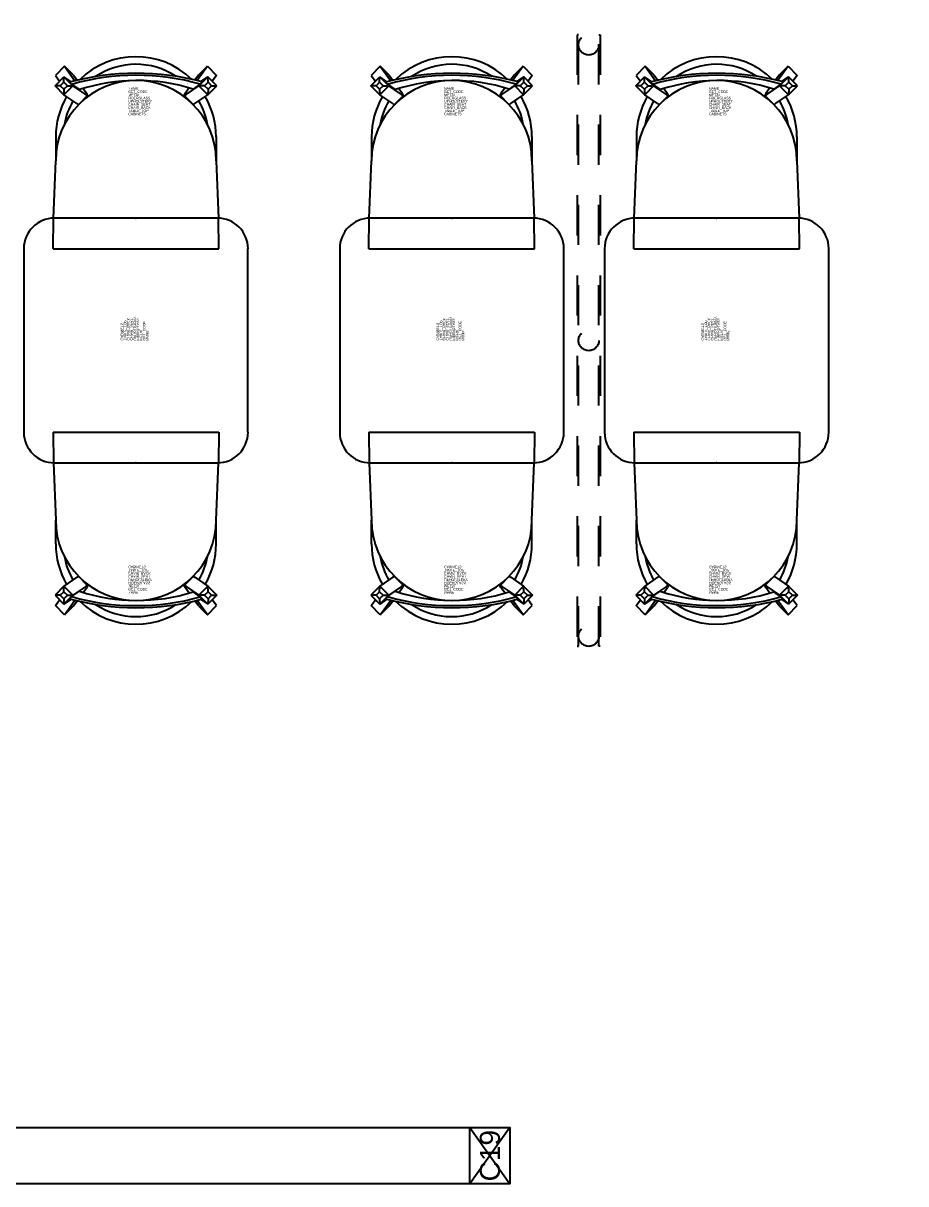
# Model space of a CAD drawing. Header units: metres. Extents: x 301.4 to 351.3, y 108.6 to 130.3.
# Drawn here: x 324.126 to 326.326, y 120.56 to 123.452 of the extents above; entities that cross this region are included whole.
import ezdxf
from ezdxf.enums import TextEntityAlignment as Align

# ---------------------------------------------------------------- set-up
doc = ezdxf.new("R2010")
doc.units = ezdxf.units.M
doc.header["$MEASUREMENT"] = 0
doc.linetypes.add('HIDDEN', pattern=[0.375, 0.25, -0.125])
doc.linetypes.add('HIDDEN2', pattern=[0.1875, 0.125, -0.0625])
doc.layers.add('COLU_C19', color=161, linetype='CONTINUOUS', plot=False)
for name, color, linetype in [('DECOR_SCREEN', 2, 'CONTINUOUS'), ('HIDDEN1', 34, 'HIDDEN'), ('MUEB001H', 1, 'HIDDEN2'), ('MURO0002', 2, 'CONTINUOUS')]:
    doc.layers.add(name, color=color, linetype=linetype)
doc.styles.add('Arial', font='arial.ttf', dxfattribs={"height": 0.15875})
doc.styles.get("Standard").update_dxf_attribs({"font": 'txt', "width": 0.75})

# ---------------------------------------------------------------- blocks, each defined once
blk = doc.blocks.new('60_SCREEN')
at = {"layer": 'HIDDEN1', "color": 1}
for points in [[(21.92, -20.51), (-20.51, 21.92), (-20.42, 22.01), (22.01, -20.42)], [(20.51, -21.92), (-21.92, 20.51), (-22.01, 20.42), (20.42, -22.01)]]:
    blk.add_lwpolyline(points, close=True, dxfattribs=at)
for centre in [(-20.51, 20.51), (0, 0), (20.51, -20.51)]:
    blk.add_circle(centre, 1, dxfattribs=at)

msp = doc.modelspace()

# ---------------------------------------------------------------- linework, layer by layer
at = {"layer": 'COLU_C19'}
for p, q in [((325.2396, 120.7003), (325.3396, 120.5603)), ((325.3396, 120.7003), (325.2396, 120.5603))]:
    msp.add_line(p, q, dxfattribs=at)
msp.add_lwpolyline([(325.2396, 120.7003), (325.3396, 120.7003), (325.3396, 120.5603), (325.2396, 120.5603)], close=True, dxfattribs=at)
at = {"layer": 'MUEB001H', "linetype": 'Continuous'}
for p, q in [((324.2288, 123.3446), (324.2066, 123.3219)), ((324.2513, 123.3226), (324.2288, 123.3446)), ((324.2288, 123.3446), (324.255, 123.3083)), ((324.5856, 123.3446), (324.5597, 123.3088)), ((324.563, 123.3226), (324.5856, 123.3446)), ((324.5856, 123.3446), (324.6077, 123.3219)), ((325.0161, 123.3446), (324.9939, 123.3219)), ((325.0386, 123.3226), (325.0161, 123.3446)), ((325.0161, 123.3446), (325.0423, 123.3083)), ((325.3729, 123.3446), (325.347, 123.3088)), ((325.3503, 123.3226), (325.3729, 123.3446)), ((325.3729, 123.3446), (325.395, 123.3219)), ((325.6764, 123.3446), (325.6542, 123.3219)), ((325.699, 123.3226), (325.6764, 123.3446)), ((325.6764, 123.3446), (325.7026, 123.3083)), ((326.0332, 123.3446), (326.0074, 123.3088)), ((326.0106, 123.3226), (326.0332, 123.3446)), ((326.0332, 123.3446), (326.0554, 123.3219)), ((324.2055, 123.2955), (324.2277, 123.3182)), ((324.2066, 123.3219), (324.2171, 123.3074)), ((324.2273, 123.3051), (324.2184, 123.296)), ((324.2273, 123.3051), (324.2277, 123.3182)), ((324.2363, 123.2962), (324.2273, 123.3051)), ((324.2457, 123.3058), (324.2277, 123.3182)), ((324.2277, 123.3182), (324.2501, 123.2961)), ((324.2417, 123.3048), (324.247, 123.2996)), ((324.247, 123.2996), (324.2664, 123.2863)), ((324.2513, 123.3226), (324.2607, 123.3097)), ((324.5674, 123.3002), (324.5501, 123.2878)), ((324.563, 123.3226), (324.554, 123.3102)), ((324.5867, 123.3182), (324.5642, 123.2961)), ((324.5674, 123.3002), (324.5727, 123.3055)), ((324.5694, 123.3063), (324.5867, 123.3182)), ((324.5781, 123.2962), (324.5871, 123.3051)), ((324.6089, 123.2955), (324.5867, 123.3182)), ((324.5871, 123.3051), (324.5867, 123.3182)), ((324.5871, 123.3051), (324.596, 123.296)), ((324.6077, 123.3219), (324.5973, 123.3074)), ((324.9928, 123.2955), (325.015, 123.3182)), ((324.9939, 123.3219), (325.0044, 123.3074)), ((325.0146, 123.3051), (325.0057, 123.296)), ((325.0146, 123.3051), (325.015, 123.3182)), ((325.0236, 123.2962), (325.0146, 123.3051)), ((325.033, 123.3058), (325.015, 123.3182)), ((325.015, 123.3182), (325.0374, 123.2961)), ((325.029, 123.3048), (325.0343, 123.2996)), ((325.0343, 123.2996), (325.0537, 123.2863)), ((325.0386, 123.3226), (325.048, 123.3097)), ((325.3547, 123.3002), (325.3374, 123.2878)), ((325.3503, 123.3226), (325.3413, 123.3102)), ((325.374, 123.3182), (325.3515, 123.2961)), ((325.3547, 123.3002), (325.36, 123.3055)), ((325.3567, 123.3063), (325.374, 123.3182)), ((325.3654, 123.2962), (325.3744, 123.3051)), ((325.3962, 123.2955), (325.374, 123.3182)), ((325.3744, 123.3051), (325.374, 123.3182)), ((325.3744, 123.3051), (325.3833, 123.296)), ((325.395, 123.3219), (325.3846, 123.3074)), ((325.6531, 123.2955), (325.6753, 123.3182)), ((325.6542, 123.3219), (325.6647, 123.3074)), ((325.6749, 123.3051), (325.666, 123.296)), ((325.6749, 123.3051), (325.6753, 123.3182)), ((325.6839, 123.2962), (325.6749, 123.3051)), ((325.6933, 123.3058), (325.6753, 123.3182)), ((325.6753, 123.3182), (325.6978, 123.2961)), ((325.6893, 123.3048), (325.6946, 123.2996)), ((325.6946, 123.2996), (325.714, 123.2863)), ((325.699, 123.3226), (325.7083, 123.3097)), ((326.015, 123.3002), (325.9977, 123.2878)), ((326.0106, 123.3226), (326.0017, 123.3102)), ((326.0343, 123.3182), (326.0118, 123.2961)), ((326.015, 123.3002), (326.0203, 123.3055)), ((326.017, 123.3063), (326.0343, 123.3182)), ((326.0257, 123.2962), (326.0347, 123.3051)), ((326.0565, 123.2955), (326.0343, 123.3182)), ((326.0347, 123.3051), (326.0343, 123.3182)), ((326.0347, 123.3051), (326.0436, 123.296)), ((326.0554, 123.3219), (326.0449, 123.3074)), ((324.2184, 123.296), (324.2055, 123.2955)), ((324.2279, 123.2734), (324.2055, 123.2955)), ((324.2184, 123.296), (324.2274, 123.2872)), ((324.2274, 123.2872), (324.2363, 123.2962)), ((324.2274, 123.2872), (324.2279, 123.2734)), ((324.2501, 123.2961), (324.2279, 123.2734)), ((324.2601, 123.2514), (324.2279, 123.2734)), ((324.2363, 123.2962), (324.2501, 123.2961)), ((324.2823, 123.2741), (324.2501, 123.2961)), ((324.2869, 123.272), (324.2647, 123.2493)), ((324.2755, 123.2891), (324.2845, 123.2767)), ((324.5497, 123.2493), (324.5275, 123.272)), ((324.54, 123.2908), (324.5299, 123.2767)), ((324.5321, 123.2741), (324.5642, 123.2961)), ((324.5543, 123.2514), (324.5864, 123.2734)), ((324.5781, 123.2962), (324.5642, 123.2961)), ((324.5642, 123.2961), (324.5864, 123.2734)), ((324.587, 123.2872), (324.5781, 123.2962)), ((324.5864, 123.2734), (324.6089, 123.2955)), ((324.587, 123.2872), (324.5864, 123.2734)), ((324.596, 123.296), (324.587, 123.2872)), ((324.596, 123.296), (324.6089, 123.2955)), ((325.0057, 123.296), (324.9928, 123.2955)), ((325.0152, 123.2734), (324.9928, 123.2955)), ((325.0057, 123.296), (325.0147, 123.2872)), ((325.0147, 123.2872), (325.0236, 123.2962)), ((325.0147, 123.2872), (325.0152, 123.2734)), ((325.0374, 123.2961), (325.0152, 123.2734)), ((325.0474, 123.2514), (325.0152, 123.2734)), ((325.0236, 123.2962), (325.0374, 123.2961)), ((325.0696, 123.2741), (325.0374, 123.2961)), ((325.0742, 123.272), (325.052, 123.2493)), ((325.0628, 123.2891), (325.0718, 123.2767)), ((325.337, 123.2493), (325.3148, 123.272)), ((325.3273, 123.2908), (325.3172, 123.2767)), ((325.3194, 123.2741), (325.3515, 123.2961)), ((325.3416, 123.2514), (325.3737, 123.2734)), ((325.3654, 123.2962), (325.3515, 123.2961)), ((325.3515, 123.2961), (325.3737, 123.2734)), ((325.3743, 123.2872), (325.3654, 123.2962)), ((325.3737, 123.2734), (325.3962, 123.2955)), ((325.3743, 123.2872), (325.3737, 123.2734)), ((325.3833, 123.296), (325.3743, 123.2872)), ((325.3833, 123.296), (325.3962, 123.2955)), ((325.666, 123.296), (325.6531, 123.2955)), ((325.6756, 123.2734), (325.6531, 123.2955)), ((325.666, 123.296), (325.675, 123.2872)), ((325.675, 123.2872), (325.6839, 123.2962)), ((325.675, 123.2872), (325.6756, 123.2734)), ((325.6978, 123.2961), (325.6756, 123.2734)), ((325.7077, 123.2514), (325.6756, 123.2734)), ((325.6839, 123.2962), (325.6978, 123.2961)), ((325.7299, 123.2741), (325.6978, 123.2961)), ((325.7345, 123.272), (325.7123, 123.2493)), ((325.7231, 123.2891), (325.7321, 123.2767)), ((325.9973, 123.2493), (325.9751, 123.272)), ((325.9876, 123.2908), (325.9775, 123.2767)), ((325.9797, 123.2741), (326.0118, 123.2961)), ((326.0019, 123.2514), (326.034, 123.2734)), ((326.0257, 123.2962), (326.0118, 123.2961)), ((326.0118, 123.2961), (326.034, 123.2734)), ((326.0346, 123.2872), (326.0257, 123.2962)), ((326.034, 123.2734), (326.0565, 123.2955)), ((326.0346, 123.2872), (326.034, 123.2734)), ((326.0436, 123.296), (326.0346, 123.2872)), ((326.0436, 123.296), (326.0565, 123.2955)), ((324.2072, 123.1684), (324.2072, 123.109)), ((324.6072, 123.1684), (324.6072, 123.109)), ((324.9945, 123.1684), (324.9945, 123.109)), ((325.3945, 123.1684), (325.3945, 123.109)), ((325.6548, 123.1684), (325.6548, 123.109)), ((326.0548, 123.1684), (326.0548, 123.109)), ((324.2015, 122.9661), (324.2072, 123.109)), ((324.6072, 123.109), (324.6129, 122.9661)), ((324.9888, 122.9661), (324.9945, 123.109)), ((325.3945, 123.109), (325.4002, 122.9661)), ((325.6491, 122.9661), (325.6548, 123.109)), ((326.0548, 123.109), (326.0605, 122.9661)), ((324.2008, 122.8899), (324.2015, 122.9661)), ((324.6104, 122.9661), (324.204, 122.9661)), ((324.6135, 122.8899), (324.6129, 122.9661)), ((324.9881, 122.8899), (324.9888, 122.9661)), ((325.3977, 122.9661), (324.9913, 122.9661)), ((325.4008, 122.8899), (325.4002, 122.9661)), ((325.6484, 122.8899), (325.6491, 122.9661)), ((326.058, 122.9661), (325.6516, 122.9661)), ((326.0611, 122.8899), (326.0605, 122.9661)), ((324.1278, 122.8899), (324.1278, 122.4328)), ((324.2008, 122.8899), (324.6135, 122.8899)), ((324.6865, 122.4328), (324.6865, 122.8899)), ((324.9151, 122.8899), (324.9151, 122.4328)), ((324.9881, 122.8899), (325.4008, 122.8899)), ((325.4738, 122.4328), (325.4738, 122.8899)), ((325.5754, 122.8899), (325.5754, 122.4328)), ((325.6484, 122.8899), (326.0611, 122.8899)), ((326.1342, 122.4328), (326.1342, 122.8899)), ((324.2008, 122.4328), (324.6135, 122.4328)), ((324.2008, 122.4328), (324.2015, 122.3566)), ((324.6135, 122.4328), (324.6129, 122.3566)), ((324.9881, 122.4328), (325.4008, 122.4328)), ((324.9881, 122.4328), (324.9888, 122.3566)), ((325.4008, 122.4328), (325.4002, 122.3566)), ((325.6484, 122.4328), (326.0611, 122.4328)), ((325.6484, 122.4328), (325.6491, 122.3566)), ((326.0611, 122.4328), (326.0605, 122.3566)), ((324.2015, 122.3566), (324.2072, 122.2137)), ((324.204, 122.3566), (324.6104, 122.3566)), ((324.6072, 122.2137), (324.6129, 122.3566)), ((324.9888, 122.3566), (324.9945, 122.2137)), ((324.9913, 122.3566), (325.3977, 122.3566)), ((325.3945, 122.2137), (325.4002, 122.3566)), ((325.6491, 122.3566), (325.6548, 122.2137)), ((325.6516, 122.3566), (326.058, 122.3566)), ((326.0548, 122.2137), (326.0605, 122.3566)), ((324.2072, 122.1543), (324.2072, 122.2137)), ((324.6072, 122.1543), (324.6072, 122.2137)), ((324.9945, 122.1543), (324.9945, 122.2137)), ((325.3945, 122.1543), (325.3945, 122.2137)), ((325.6548, 122.1543), (325.6548, 122.2137)), ((326.0548, 122.1543), (326.0548, 122.2137)), ((324.2601, 122.0713), (324.2279, 122.0493)), ((324.2869, 122.0507), (324.2647, 122.0734)), ((324.5497, 122.0734), (324.5275, 122.0507)), ((324.5543, 122.0713), (324.5864, 122.0493)), ((325.0474, 122.0713), (325.0152, 122.0493)), ((325.0742, 122.0507), (325.052, 122.0734)), ((325.337, 122.0734), (325.3148, 122.0507)), ((325.3416, 122.0713), (325.3737, 122.0493)), ((325.7077, 122.0713), (325.6756, 122.0493)), ((325.7345, 122.0507), (325.7123, 122.0734)), ((325.9973, 122.0734), (325.9751, 122.0507)), ((326.0019, 122.0713), (326.034, 122.0493)), ((324.2279, 122.0493), (324.2055, 122.0272)), ((324.2055, 122.0272), (324.2277, 122.0045)), ((324.2184, 122.0267), (324.2055, 122.0272)), ((324.2184, 122.0267), (324.2274, 122.0355)), ((324.2273, 122.0176), (324.2184, 122.0267)), ((324.2363, 122.0265), (324.2273, 122.0176)), ((324.2274, 122.0355), (324.2279, 122.0493)), ((324.2274, 122.0355), (324.2363, 122.0265)), ((324.2277, 122.0045), (324.2501, 122.0266)), ((324.2501, 122.0266), (324.2279, 122.0493)), ((324.2363, 122.0265), (324.2501, 122.0266)), ((324.247, 122.0231), (324.2664, 122.0364)), ((324.2823, 122.0486), (324.2501, 122.0266)), ((324.2755, 122.0336), (324.2845, 122.046)), ((324.54, 122.0319), (324.5299, 122.046)), ((324.5321, 122.0486), (324.5642, 122.0266)), ((324.5674, 122.0225), (324.5501, 122.0349)), ((324.5642, 122.0266), (324.5864, 122.0493)), ((324.5867, 122.0045), (324.5642, 122.0266)), ((324.5781, 122.0265), (324.5642, 122.0266)), ((324.587, 122.0355), (324.5781, 122.0265)), ((324.5781, 122.0265), (324.5871, 122.0176)), ((324.5864, 122.0493), (324.6089, 122.0272)), ((324.587, 122.0355), (324.5864, 122.0493)), ((324.6089, 122.0272), (324.5867, 122.0045)), ((324.596, 122.0267), (324.587, 122.0355)), ((324.5871, 122.0176), (324.596, 122.0267)), ((324.596, 122.0267), (324.6089, 122.0272)), ((325.0152, 122.0493), (324.9928, 122.0272)), ((324.9928, 122.0272), (325.015, 122.0045)), ((325.0057, 122.0267), (324.9928, 122.0272)), ((325.0057, 122.0267), (325.0147, 122.0355)), ((325.0146, 122.0176), (325.0057, 122.0267)), ((325.0236, 122.0265), (325.0146, 122.0176)), ((325.0147, 122.0355), (325.0152, 122.0493)), ((325.0147, 122.0355), (325.0236, 122.0265)), ((325.015, 122.0045), (325.0374, 122.0266)), ((325.0374, 122.0266), (325.0152, 122.0493)), ((325.0236, 122.0265), (325.0374, 122.0266)), ((325.0343, 122.0231), (325.0537, 122.0364)), ((325.0696, 122.0486), (325.0374, 122.0266)), ((325.0628, 122.0336), (325.0718, 122.046)), ((325.3273, 122.0319), (325.3172, 122.046)), ((325.3194, 122.0486), (325.3515, 122.0266)), ((325.3547, 122.0225), (325.3374, 122.0349)), ((325.3515, 122.0266), (325.3737, 122.0493)), ((325.374, 122.0045), (325.3515, 122.0266)), ((325.3654, 122.0265), (325.3515, 122.0266)), ((325.3743, 122.0355), (325.3654, 122.0265)), ((325.3654, 122.0265), (325.3744, 122.0176)), ((325.3737, 122.0493), (325.3962, 122.0272)), ((325.3743, 122.0355), (325.3737, 122.0493)), ((325.3962, 122.0272), (325.374, 122.0045)), ((325.3833, 122.0267), (325.3743, 122.0355)), ((325.3744, 122.0176), (325.3833, 122.0267)), ((325.3833, 122.0267), (325.3962, 122.0272)), ((325.6756, 122.0493), (325.6531, 122.0272)), ((325.6531, 122.0272), (325.6753, 122.0045)), ((325.666, 122.0267), (325.6531, 122.0272)), ((325.666, 122.0267), (325.675, 122.0355)), ((325.6749, 122.0176), (325.666, 122.0267)), ((325.6839, 122.0265), (325.6749, 122.0176)), ((325.675, 122.0355), (325.6756, 122.0493)), ((325.675, 122.0355), (325.6839, 122.0265)), ((325.6753, 122.0045), (325.6978, 122.0266)), ((325.6978, 122.0266), (325.6756, 122.0493)), ((325.6839, 122.0265), (325.6978, 122.0266)), ((325.6946, 122.0231), (325.714, 122.0364)), ((325.7299, 122.0486), (325.6978, 122.0266)), ((325.7231, 122.0336), (325.7321, 122.046)), ((325.9876, 122.0319), (325.9775, 122.046)), ((325.9797, 122.0486), (326.0118, 122.0266)), ((326.015, 122.0225), (325.9977, 122.0349)), ((326.0118, 122.0266), (326.034, 122.0493)), ((326.0343, 122.0045), (326.0118, 122.0266)), ((326.0257, 122.0265), (326.0118, 122.0266)), ((326.0346, 122.0355), (326.0257, 122.0265)), ((326.0257, 122.0265), (326.0347, 122.0176)), ((326.034, 122.0493), (326.0565, 122.0272)), ((326.0346, 122.0355), (326.034, 122.0493)), ((326.0565, 122.0272), (326.0343, 122.0045)), ((326.0436, 122.0267), (326.0346, 122.0355)), ((326.0347, 122.0176), (326.0436, 122.0267)), ((326.0436, 122.0267), (326.0565, 122.0272)), ((324.2066, 122.0008), (324.2171, 122.0153)), ((324.2288, 121.9781), (324.2066, 122.0008)), ((324.2273, 122.0176), (324.2277, 122.0045)), ((324.2457, 122.0168), (324.2277, 122.0045)), ((324.2288, 121.9781), (324.255, 122.0144)), ((324.2513, 122.0001), (324.2288, 121.9781)), ((324.2417, 122.0179), (324.247, 122.0231)), ((324.2513, 122.0001), (324.2607, 122.013)), ((324.563, 122.0001), (324.554, 122.0125)), ((324.5856, 121.9781), (324.5597, 122.0139)), ((324.563, 122.0001), (324.5856, 121.9781)), ((324.5674, 122.0225), (324.5727, 122.0172)), ((324.5694, 122.0164), (324.5867, 122.0045)), ((324.5856, 121.9781), (324.6077, 122.0008)), ((324.5871, 122.0176), (324.5867, 122.0045)), ((324.6077, 122.0008), (324.5973, 122.0153)), ((324.9939, 122.0008), (325.0044, 122.0153)), ((325.0161, 121.9781), (324.9939, 122.0008)), ((325.0146, 122.0176), (325.015, 122.0045)), ((325.033, 122.0168), (325.015, 122.0045)), ((325.0161, 121.9781), (325.0423, 122.0144)), ((325.0386, 122.0001), (325.0161, 121.9781)), ((325.029, 122.0179), (325.0343, 122.0231)), ((325.0386, 122.0001), (325.048, 122.013)), ((325.3503, 122.0001), (325.3413, 122.0125)), ((325.3729, 121.9781), (325.347, 122.0139)), ((325.3503, 122.0001), (325.3729, 121.9781)), ((325.3547, 122.0225), (325.36, 122.0172)), ((325.3567, 122.0164), (325.374, 122.0045)), ((325.3729, 121.9781), (325.395, 122.0008)), ((325.3744, 122.0176), (325.374, 122.0045)), ((325.395, 122.0008), (325.3846, 122.0153)), ((325.6542, 122.0008), (325.6647, 122.0153)), ((325.6764, 121.9781), (325.6542, 122.0008)), ((325.6749, 122.0176), (325.6753, 122.0045)), ((325.6933, 122.0168), (325.6753, 122.0045)), ((325.6764, 121.9781), (325.7026, 122.0144)), ((325.699, 122.0001), (325.6764, 121.9781)), ((325.6893, 122.0179), (325.6946, 122.0231)), ((325.699, 122.0001), (325.7083, 122.013)), ((326.0106, 122.0001), (326.0017, 122.0125)), ((326.0332, 121.9781), (326.0074, 122.0139)), ((326.0106, 122.0001), (326.0332, 121.9781)), ((326.015, 122.0225), (326.0203, 122.0172)), ((326.017, 122.0164), (326.0343, 122.0045)), ((326.0332, 121.9781), (326.0554, 122.0008)), ((326.0347, 122.0176), (326.0343, 122.0045)), ((326.0554, 122.0008), (326.0449, 122.0153))]:
    msp.add_line(p, q, dxfattribs=at)
for centre, radius, start, end in [((324.4072, 123.1684), 0.2, 45.8465, 134.4667), ((325.1945, 123.1684), 0.2, 45.8465, 134.4667), ((325.8548, 123.1684), 0.2, 45.8465, 134.4667), ((324.4085, 122.6977), 0.6295, 74.8784, 105.3587), ((324.4072, 123.1684), 0.181, 56.6152, 123.698), ((325.1958, 122.6977), 0.6295, 74.8784, 105.3587), ((325.1945, 123.1684), 0.181, 56.6152, 123.698), ((325.8561, 122.6977), 0.6295, 74.8784, 105.3587), ((325.8548, 123.1684), 0.181, 56.6152, 123.698), ((324.4072, 123.109), 0.2, 360, 180), ((324.4084, 122.7314), 0.5906, 74.3776, 105.8564), ((324.4106, 122.8396, 0.1112), 0.4694, 72.7056, 107.8874), ((325.1945, 123.109), 0.2, 360, 180), ((325.1957, 122.7314), 0.5906, 74.3776, 105.8564), ((325.1979, 122.8396, 0.1112), 0.4694, 72.7056, 107.8874), ((325.8548, 123.109), 0.2, 360, 180), ((325.856, 122.7314), 0.5906, 74.3776, 105.8564), ((325.8582, 122.8396, 0.1112), 0.4694, 72.7056, 107.8874), ((324.4072, 123.1684), 0.2, 149.8046, 180), ((324.4072, 123.1684), 0.2, 360, 30.1954), ((325.1945, 123.1684), 0.2, 149.8046, 180), ((325.1945, 123.1684), 0.2, 360, 30.1954), ((325.8548, 123.1684), 0.2, 149.8046, 180), ((325.8548, 123.1684), 0.2, 360, 30.1954), ((324.4072, 123.1684), 0.181, 150.2454, 170.0477), ((324.4072, 123.1684), 0.181, 9.9523, 29.7546), ((325.1945, 123.1684), 0.181, 150.2454, 170.0477), ((325.1945, 123.1684), 0.181, 9.9523, 29.7546), ((325.8548, 123.1684), 0.181, 150.2454, 170.0477), ((325.8548, 123.1684), 0.181, 9.9523, 29.7546), ((324.204, 122.8899), 0.0762, 90, 180), ((324.6104, 122.8899), 0.0762, 360, 90), ((324.9913, 122.8899), 0.0762, 90, 180), ((325.3977, 122.8899), 0.0762, 360, 90), ((325.6516, 122.8899), 0.0762, 90, 180), ((326.058, 122.8899), 0.0762, 360, 90), ((324.204, 122.4328), 0.0762, 180, 270), ((324.6104, 122.4328), 0.0762, 270, 360), ((324.9913, 122.4328), 0.0762, 180, 270), ((325.3977, 122.4328), 0.0762, 270, 360), ((325.6516, 122.4328), 0.0762, 180, 270), ((326.058, 122.4328), 0.0762, 270, 360), ((324.4072, 122.2137), 0.2, 180, 360), ((325.1945, 122.2137), 0.2, 180, 360), ((325.8548, 122.2137), 0.2, 180, 360), ((324.4072, 122.1543), 0.2, 180, 210.1954), ((324.4072, 122.1543), 0.2, 329.8046, 360), ((325.1945, 122.1543), 0.2, 180, 210.1954), ((325.1945, 122.1543), 0.2, 329.8046, 360), ((325.8548, 122.1543), 0.2, 180, 210.1954), ((325.8548, 122.1543), 0.2, 329.8046, 360), ((324.4072, 122.1543), 0.181, 189.9523, 209.7546), ((324.4072, 122.1543), 0.181, 330.2454, 350.0477), ((325.1945, 122.1543), 0.181, 189.9523, 209.7546), ((325.1945, 122.1543), 0.181, 330.2454, 350.0477), ((325.8548, 122.1543), 0.181, 189.9523, 209.7546), ((325.8548, 122.1543), 0.181, 330.2454, 350.0477), ((324.4106, 122.4831, 0.1112), 0.4694, 252.1126, 287.2944), ((325.1979, 122.4831, 0.1112), 0.4694, 252.1126, 287.2944), ((325.8582, 122.4831, 0.1112), 0.4694, 252.1126, 287.2944), ((324.4085, 122.625), 0.6295, 254.6413, 285.1216), ((324.4084, 122.5913), 0.5906, 254.1436, 285.6224), ((324.4072, 122.1543), 0.2, 225.5333, 314.1535), ((324.4072, 122.1543), 0.181, 236.302, 303.3848), ((325.1958, 122.625), 0.6295, 254.6413, 285.1216), ((325.1957, 122.5913), 0.5906, 254.1436, 285.6224), ((325.1945, 122.1543), 0.2, 225.5333, 314.1535), ((325.1945, 122.1543), 0.181, 236.302, 303.3848), ((325.8561, 122.625), 0.6295, 254.6413, 285.1216), ((325.856, 122.5913), 0.5906, 254.1436, 285.6224), ((325.8548, 122.1543), 0.2, 225.5333, 314.1535), ((325.8548, 122.1543), 0.181, 236.302, 303.3848)]:
    msp.add_arc(centre, radius, start, end, dxfattribs=at)
for centre, major_axis, ratio, start_param, end_param in [((324.5418, 123.2977), (-0.00536, 0.0034), 0.113569, 6.234384, 6.283185), ((325.3291, 123.2977), (-0.00536, 0.0034), 0.113569, 6.234384, 6.283185), ((325.9894, 123.2977), (-0.00536, 0.0034), 0.113569, 6.234384, 6.283185), ((323.831, 123.7185), (0.4558, -0.4465), 0.021677, 6.161295, 6.408415), ((324.9833, 123.7185), (-0.4558, -0.4465), 0.021677, 6.157956, 6.405076), ((324.6183, 123.7185), (0.4558, -0.4465), 0.021677, 6.161295, 6.408415), ((325.7706, 123.7185), (-0.4558, -0.4465), 0.021677, 6.157956, 6.405076), ((325.2787, 123.7185), (0.4558, -0.4465), 0.021677, 6.161295, 6.408415), ((326.4309, 123.7185), (-0.4558, -0.4465), 0.021677, 6.157956, 6.405076), ((323.8088, 123.6958), (0.4558, -0.4465), 0.021677, 6.161295, 6.283185), ((325.0055, 123.6958), (-0.4558, -0.4465), 0.021677, 0, 0.121891), ((324.5961, 123.6958), (0.4558, -0.4465), 0.021677, 6.161295, 6.283185), ((325.7928, 123.6958), (-0.4558, -0.4465), 0.021677, 0, 0.121891), ((325.2564, 123.6958), (0.4558, -0.4465), 0.021677, 6.161295, 6.283185), ((326.4531, 123.6958), (-0.4558, -0.4465), 0.021677, 0, 0.121891)]:
    msp.add_ellipse(centre, major_axis=major_axis, ratio=ratio, start_param=start_param, end_param=end_param, dxfattribs=at)
at = {"layer": 'MUEB001H', "linetype": 'Continuous', "extrusion": (0, 0, -1)}
for centre, major_axis, ratio, start_param, end_param in [((323.8088, 121.6269), (0.4558, 0.4465), 0.021677, -0.121891, 0), ((325.0055, 121.6269), (-0.4558, 0.4465), 0.021677, 0, 0.121891), ((324.5961, 121.6269), (0.4558, 0.4465), 0.021677, -0.121891, 0), ((325.7928, 121.6269), (-0.4558, 0.4465), 0.021677, 0, 0.121891), ((325.2564, 121.6269), (0.4558, 0.4465), 0.021677, -0.121891, 0), ((326.4531, 121.6269), (-0.4558, 0.4465), 0.021677, 0, 0.121891), ((323.831, 121.6042), (0.4558, 0.4465), 0.021677, -0.121891, 0.125229), ((324.9833, 121.6042), (-0.4558, 0.4465), 0.021677, -0.125229, 0.121891), ((324.6183, 121.6042), (0.4558, 0.4465), 0.021677, -0.121891, 0.125229), ((325.7706, 121.6042), (-0.4558, 0.4465), 0.021677, -0.125229, 0.121891), ((325.2787, 121.6042), (0.4558, 0.4465), 0.021677, -0.121891, 0.125229), ((326.4309, 121.6042), (-0.4558, 0.4465), 0.021677, -0.125229, 0.121891), ((324.5418, 122.025), (0.00536, 0.0034), 0.113569, 3.092791, 3.141593), ((325.3291, 122.025), (0.00536, 0.0034), 0.113569, 3.092791, 3.141593), ((325.9894, 122.025), (0.00536, 0.0034), 0.113569, 3.092791, 3.141593)]:
    msp.add_ellipse(centre, major_axis=major_axis, ratio=ratio, start_param=start_param, end_param=end_param, dxfattribs=at)
at = {"layer": 'MUEB001H', "linetype": 'Continuous'}
for p in [(324.4072, 122.9661), (325.1945, 122.9661), (325.8548, 122.9661), (324.4072, 122.3566), (325.1945, 122.3566), (325.8548, 122.3566)]:
    msp.add_point(p, dxfattribs=at)
at = {"layer": 'MURO0002'}
msp.add_lwpolyline([(323.7296, 120.7003), (325.3396, 120.7003), (325.3396, 120.5603), (323.7296, 120.5603)], close=True, dxfattribs=at)

# ---------------------------------------------------------------- block references
at = {"layer": 'DECOR_SCREEN', "xscale": 0.02539682539681036, "yscale": 0.02539682539681036, "zscale": 0.02539682539681036, "rotation": 314.9999999999547}
msp.add_blockref('60_SCREEN', (325.5359, 122.6613), dxfattribs=at)

# ---------------------------------------------------------------- texts
at = {"layer": 'COLU_C19', "style": 'Arial'}
msp.add_text('C19', height=0.05, rotation=90, dxfattribs=at).set_placement((325.2896, 120.6303), align=Align.MIDDLE_CENTER)
at = {"layer": 'MUEB001H', "linetype": 'Continuous', "flags": 3}
for tag, p, s, height in [('GET_CODE', (324.388, 123.278), 'T', 0.00635), ('NAME', (324.388, 123.286), '5TH_AVE_CHAIR', 0.006349), ('METAL', (324.388, 123.2701), 'N', 0.00635), ('FIBERGLASS', (324.388, 123.2622), 'N', 0.00635), ('GET_CODE', (325.1753, 123.278), 'T', 0.00635), ('NAME', (325.1753, 123.286), '5TH_AVE_CHAIR', 0.006349), ('METAL', (325.1753, 123.2701), 'N', 0.00635), ('FIBERGLASS', (325.1753, 123.2622), 'N', 0.00635), ('GET_CODE', (325.8356, 123.278), 'T', 0.00635), ('NAME', (325.8356, 123.286), '5TH_AVE_CHAIR', 0.006349), ('METAL', (325.8356, 123.2701), 'N', 0.00635), ('FIBERGLASS', (325.8356, 123.2622), 'N', 0.00635), ('CHAIR_SEAT', (324.388, 123.2463), 'N', 0.00635), ('CHAIR_BACK', (324.388, 123.2384), 'N', 0.00635), ('UPHOLSTERY', (324.388, 123.2542), 'N', 0.00635), ('CHAIR_SEAT', (325.1753, 123.2463), 'N', 0.00635), ('CHAIR_BACK', (325.1753, 123.2384), 'N', 0.00635), ('UPHOLSTERY', (325.1753, 123.2542), 'N', 0.00635), ('CHAIR_SEAT', (325.8356, 123.2463), 'N', 0.00635), ('CHAIR_BACK', (325.8356, 123.2384), 'N', 0.00635), ('UPHOLSTERY', (325.8356, 123.2542), 'N', 0.00635), ('TABLE_TOP', (324.388, 123.2304), 'Y', 0.00635), ('CABINETS', (324.388, 123.2225), 'N', 0.00635), ('TABLE_TOP', (325.1753, 123.2304), 'Y', 0.00635), ('CABINETS', (325.1753, 123.2225), 'N', 0.00635), ('TABLE_TOP', (325.8356, 123.2304), 'Y', 0.00635), ('CABINETS', (325.8356, 123.2225), 'N', 0.00635)]:
    msp.add_attdef(tag, p, s, height=height, rotation=360, dxfattribs=at)
at = {"layer": 'MUEB001H', "linetype": 'Continuous', "text_generation_flag": 4, "flags": 3}
for tag, p, s, height, rotation in [('UPHOLSTERY', (324.4008, 122.6613), 'N', 0.00635, 90), ('UPHOLSTERY', (325.1881, 122.6613), 'N', 0.00635, 90), ('UPHOLSTERY', (325.8484, 122.6613), 'N', 0.00635, 90), ('CABINETS', (324.3691, 122.6613), 'N', 0.00635, 90), ('TABLE_TOP', (324.377, 122.6613), 'Y', 0.00635, 90), ('CHAIR_BACK', (324.385, 122.6613), 'N', 0.00635, 90), ('CHAIR_SEAT', (324.3929, 122.6613), 'N', 0.00635, 90), ('FIBERGLASS', (324.4088, 122.6613), 'N', 0.00635, 90), ('METAL', (324.4167, 122.6613), 'N', 0.00635, 90), ('GET_CODE', (324.4246, 122.6613), 'T', 0.00635, 90), ('CABINETS', (325.1564, 122.6613), 'N', 0.00635, 90), ('TABLE_TOP', (325.1643, 122.6613), 'Y', 0.00635, 90), ('CHAIR_BACK', (325.1723, 122.6613), 'N', 0.00635, 90), ('CHAIR_SEAT', (325.1802, 122.6613), 'N', 0.00635, 90), ('FIBERGLASS', (325.1961, 122.6613), 'N', 0.00635, 90), ('METAL', (325.204, 122.6613), 'N', 0.00635, 90), ('GET_CODE', (325.2119, 122.6613), 'T', 0.00635, 90), ('CABINETS', (325.8167, 122.6613), 'N', 0.00635, 90), ('TABLE_TOP', (325.8246, 122.6613), 'Y', 0.00635, 90), ('CHAIR_BACK', (325.8326, 122.6613), 'N', 0.00635, 90), ('CHAIR_SEAT', (325.8405, 122.6613), 'N', 0.00635, 90), ('FIBERGLASS', (325.8564, 122.6613), 'N', 0.00635, 90), ('METAL', (325.8643, 122.6613), 'N', 0.00635, 90), ('GET_CODE', (325.8723, 122.6613), 'T', 0.00635, 90), ('NAME', (324.4326, 122.6613), 'TABLE TOP 22"x 24"', 0.006349, 90), ('NAME', (325.2199, 122.6613), 'TABLE TOP 22"x 24"', 0.006349, 90), ('NAME', (325.8802, 122.6613), 'TABLE TOP 22"x 24"', 0.006349, 90), ('TABLE_TOP', (324.388, 122.0923), 'Y', 0.00635, 360), ('CABINETS', (324.388, 122.1002), 'N', 0.00635, 360), ('CHAIR_BACK', (324.388, 122.0843), 'N', 0.00635, 360), ('TABLE_TOP', (325.1753, 122.0923), 'Y', 0.00635, 360), ('CABINETS', (325.1753, 122.1002), 'N', 0.00635, 360), ('CHAIR_BACK', (325.1753, 122.0843), 'N', 0.00635, 360), ('TABLE_TOP', (325.8356, 122.0923), 'Y', 0.00635, 360), ('CABINETS', (325.8356, 122.1002), 'N', 0.00635, 360), ('CHAIR_BACK', (325.8356, 122.0843), 'N', 0.00635, 360), ('CHAIR_SEAT', (324.388, 122.0764), 'N', 0.00635, 360), ('UPHOLSTERY', (324.388, 122.0685), 'N', 0.00635, 360), ('FIBERGLASS', (324.388, 122.0605), 'N', 0.00635, 360), ('CHAIR_SEAT', (325.1753, 122.0764), 'N', 0.00635, 360), ('UPHOLSTERY', (325.1753, 122.0685), 'N', 0.00635, 360), ('FIBERGLASS', (325.1753, 122.0605), 'N', 0.00635, 360), ('CHAIR_SEAT', (325.8356, 122.0764), 'N', 0.00635, 360), ('UPHOLSTERY', (325.8356, 122.0685), 'N', 0.00635, 360), ('FIBERGLASS', (325.8356, 122.0605), 'N', 0.00635, 360), ('GET_CODE', (324.388, 122.0446), 'T', 0.00635, 360), ('METAL', (324.388, 122.0526), 'N', 0.00635, 360), ('NAME', (324.388, 122.0367), '5TH_AVE_CHAIR', 0.006349, 360), ('GET_CODE', (325.1753, 122.0446), 'T', 0.00635, 360), ('METAL', (325.1753, 122.0526), 'N', 0.00635, 360), ('NAME', (325.1753, 122.0367), '5TH_AVE_CHAIR', 0.006349, 360), ('GET_CODE', (325.8356, 122.0446), 'T', 0.00635, 360), ('METAL', (325.8356, 122.0526), 'N', 0.00635, 360), ('NAME', (325.8356, 122.0367), '5TH_AVE_CHAIR', 0.006349, 360)]:
    msp.add_attdef(tag, p, s, height=height, rotation=rotation, dxfattribs=at)

doc.saveas('drawing.dxf')
